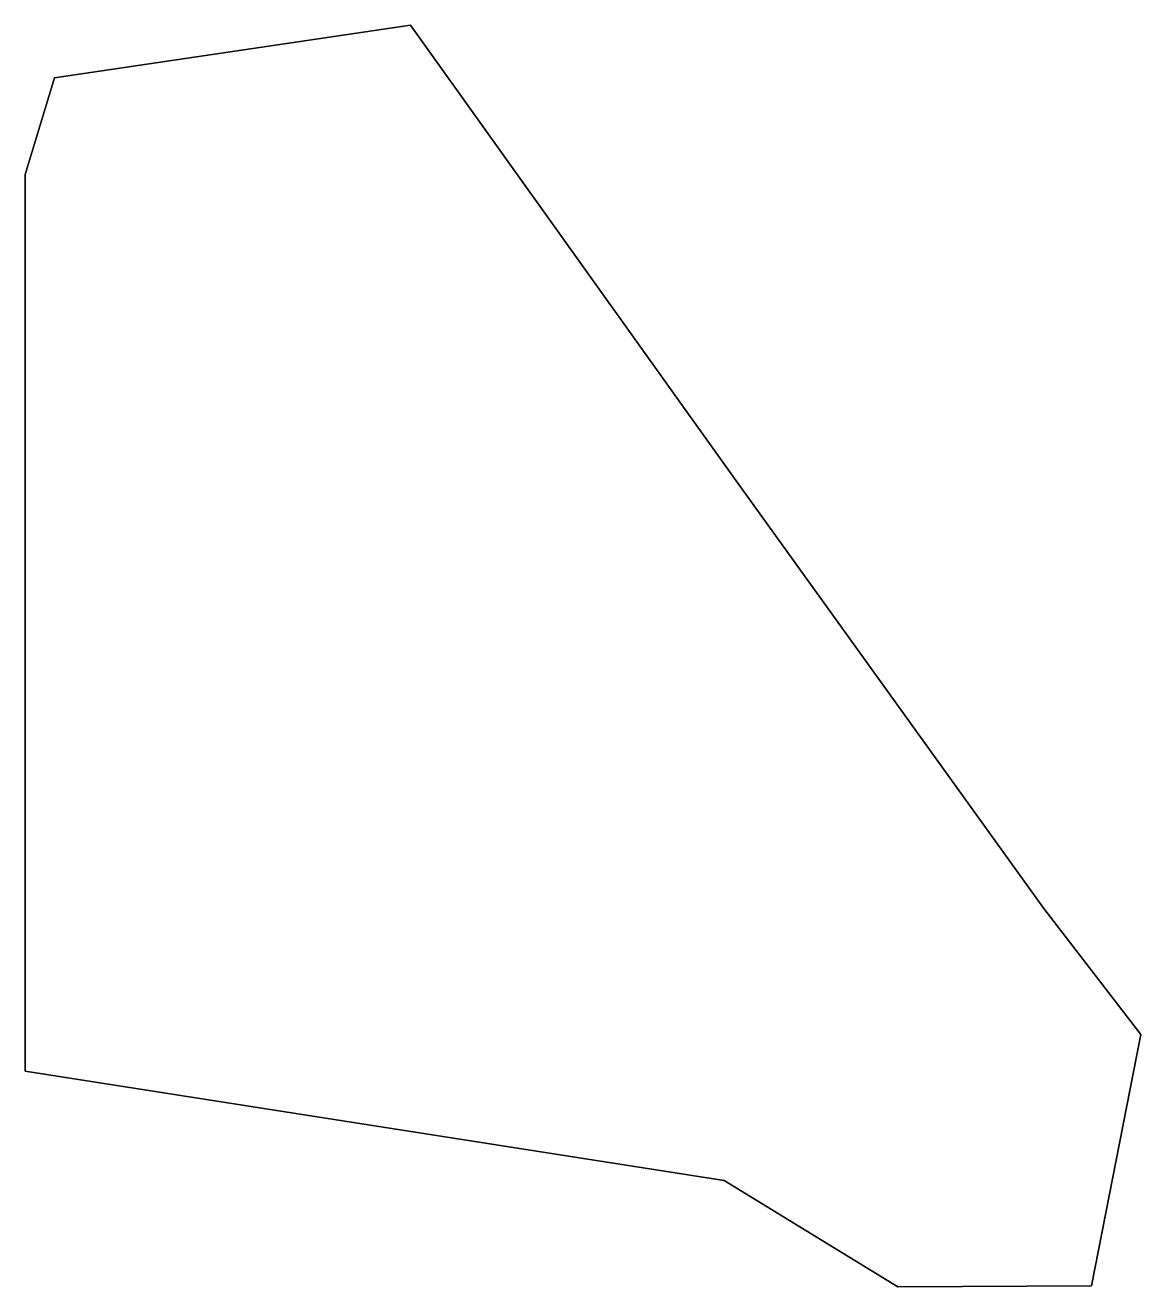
# Model space of a CAD drawing. Extents: x -85 to -83.62, y 47.03 to 48.59.
import ezdxf

# ---------------------------------------------------------------- set-up
doc = ezdxf.new("R2010")
doc.units = 0
doc.header["$MEASUREMENT"] = 0
doc.layers.add('GEO_', color=7, linetype='Continuous')

msp = doc.modelspace()

# ---------------------------------------------------------------- linework, layer by layer
at = {"layer": 'GEO_', "color": 7, "true_color": 0xffffff}
for p, q in [((-84.9636, 48.5243), (-84.5225, 48.5895)), ((-84.9636, 48.5243), (-84.5225, 48.5895)), ((-84.9636, 48.5243), (-84.5225, 48.5895)), ((-84.5225, 48.5895), (-84.9636, 48.5243)), ((-84.9636, 48.5243), (-84.5225, 48.5895)), ((-84.9636, 48.5243), (-84.5225, 48.5895)), ((-84.9636, 48.5243), (-84.5225, 48.5895)), ((-84.5225, 48.5895), (-84.9636, 48.5243)), ((-84.5225, 48.5895), (-84.1213, 48.0281)), ((-84.5225, 48.5895), (-84.1213, 48.0281)), ((-84.5225, 48.5895), (-84.5225, 48.5895)), ((-84.5225, 48.5895), (-84.1213, 48.0281)), ((-84.1213, 48.0281), (-84.5225, 48.5895)), ((-84.5225, 48.5895), (-84.1213, 48.0281)), ((-84.5225, 48.5895), (-84.1213, 48.0281)), ((-84.5225, 48.5895), (-84.5225, 48.5895)), ((-84.5225, 48.5895), (-84.1213, 48.0281)), ((-84.1213, 48.0281), (-84.5225, 48.5895)), ((-84.1213, 48.0281), (-84.5225, 48.5895)), ((-84.1213, 48.0281), (-84.5225, 48.5895)), ((-84.1213, 48.0281), (-84.5225, 48.5895)), ((-84.5225, 48.5895), (-84.5225, 48.5895)), ((-84.5225, 48.5895), (-84.1213, 48.0281)), ((-84.1213, 48.0281), (-84.5225, 48.5895)), ((-84.1213, 48.0281), (-84.5225, 48.5895)), ((-84.1213, 48.0281), (-84.5225, 48.5895)), ((-84.5225, 48.5895), (-84.5225, 48.5895)), ((-84.5225, 48.5895), (-84.1213, 48.0281)), ((-85, 48.4047), (-84.9636, 48.5243)), ((-85, 48.4047), (-84.9636, 48.5243)), ((-85, 48.4047), (-84.9636, 48.5243)), ((-84.9636, 48.5243), (-85, 48.4047)), ((-85, 48.4047), (-84.9636, 48.5243)), ((-85, 48.4047), (-84.9636, 48.5243)), ((-85, 48.4047), (-84.9636, 48.5243)), ((-84.9636, 48.5243), (-85, 48.4047)), ((-84.9636, 48.5243), (-84.9636, 48.5243)), ((-84.9636, 48.5243), (-84.9636, 48.5243)), ((-85, 47.9617), (-85, 48.4047)), ((-85, 47.9617), (-85, 48.4047)), ((-85, 47.9617), (-85, 48.4047)), ((-85, 48.4047), (-85, 48.4047)), ((-85, 48.4047), (-85, 47.9617)), ((-85, 47.9617), (-85, 48.4047)), ((-85, 47.9617), (-85, 48.4047)), ((-85, 47.9617), (-85, 48.4047)), ((-85, 48.4047), (-85, 48.4047)), ((-85, 48.4047), (-85, 47.9617)), ((-84.1213, 48.0281), (-83.738, 47.4952)), ((-84.1213, 48.0281), (-83.738, 47.4952)), ((-84.1213, 48.0281), (-84.1213, 48.0281)), ((-84.1213, 48.0281), (-83.738, 47.4952)), ((-83.738, 47.4952), (-84.1213, 48.0281)), ((-84.1213, 48.0281), (-83.738, 47.4952)), ((-84.1213, 48.0281), (-83.738, 47.4952)), ((-84.1213, 48.0281), (-84.1213, 48.0281)), ((-84.1213, 48.0281), (-83.738, 47.4952)), ((-83.738, 47.4952), (-84.1213, 48.0281)), ((-83.738, 47.4952), (-84.1213, 48.0281)), ((-83.738, 47.4952), (-84.1213, 48.0281)), ((-83.738, 47.4952), (-84.1213, 48.0281)), ((-84.1213, 48.0281), (-84.1213, 48.0281)), ((-84.1213, 48.0281), (-83.738, 47.4952)), ((-83.738, 47.4952), (-84.1213, 48.0281)), ((-83.738, 47.4952), (-84.1213, 48.0281)), ((-83.738, 47.4952), (-84.1213, 48.0281)), ((-84.1213, 48.0281), (-84.1213, 48.0281)), ((-84.1213, 48.0281), (-83.738, 47.4952)), ((-85, 47.7676), (-85, 47.9617)), ((-85, 47.9617), (-85, 47.9617)), ((-85, 47.9617), (-85, 47.7676)), ((-85, 47.7676), (-85, 47.9617)), ((-85, 47.9617), (-85, 47.9617)), ((-85, 47.9617), (-85, 47.7676)), ((-85, 47.6727), (-85, 47.7676)), ((-85, 47.6727), (-85, 47.7676)), ((-85, 47.6727), (-85, 47.7676)), ((-85, 47.7676), (-85, 47.7676)), ((-85, 47.7676), (-85, 47.6727)), ((-85, 47.6727), (-85, 47.7676)), ((-85, 47.6727), (-85, 47.7676)), ((-85, 47.6727), (-85, 47.7676)), ((-85, 47.7676), (-85, 47.7676)), ((-85, 47.7676), (-85, 47.6727)), ((-85, 47.368), (-85, 47.6727)), ((-85, 47.368), (-85, 47.6727)), ((-85, 47.368), (-85, 47.6727)), ((-85, 47.6727), (-85, 47.6727)), ((-85, 47.6727), (-85, 47.368)), ((-85, 47.368), (-85, 47.6727)), ((-85, 47.368), (-85, 47.6727)), ((-85, 47.368), (-85, 47.6727)), ((-85, 47.6727), (-85, 47.6727)), ((-85, 47.6727), (-85, 47.368)), ((-83.738, 47.4952), (-83.738, 47.4952)), ((-83.738, 47.4952), (-83.6178, 47.3391)), ((-83.738, 47.4952), (-83.6178, 47.3391)), ((-83.738, 47.4952), (-83.738, 47.4952)), ((-83.738, 47.4952), (-83.6178, 47.3391)), ((-83.6178, 47.3391), (-83.738, 47.4952)), ((-83.738, 47.4952), (-83.738, 47.4952)), ((-83.6178, 47.3391), (-83.738, 47.4952)), ((-83.6178, 47.3391), (-83.738, 47.4952)), ((-83.6178, 47.3391), (-83.738, 47.4952)), ((-83.738, 47.4952), (-83.738, 47.4952)), ((-83.738, 47.4952), (-83.6178, 47.3391)), ((-85, 47.2936), (-85, 47.368)), ((-85, 47.2936), (-85, 47.368)), ((-85, 47.2936), (-85, 47.368)), ((-85, 47.368), (-85, 47.368)), ((-85, 47.368), (-85, 47.2936)), ((-85, 47.2936), (-85, 47.368)), ((-85, 47.2936), (-85, 47.368)), ((-85, 47.2936), (-85, 47.368)), ((-85, 47.368), (-85, 47.368)), ((-85, 47.368), (-85, 47.2936)), ((-83.6178, 47.3391), (-83.6787, 47.0276)), ((-83.6178, 47.3391), (-83.6787, 47.0276)), ((-83.6178, 47.3391), (-83.6787, 47.0276)), ((-83.6787, 47.0276), (-83.6178, 47.3391)), ((-83.6787, 47.0276), (-83.6178, 47.3391)), ((-83.6787, 47.0276), (-83.6178, 47.3391)), ((-83.6787, 47.0276), (-83.6178, 47.3391)), ((-83.6178, 47.3391), (-83.6787, 47.0276)), ((-83.6178, 47.3391), (-83.6178, 47.3391)), ((-83.6178, 47.3391), (-83.6178, 47.3391)), ((-84.1341, 47.1581), (-85, 47.2936)), ((-84.1341, 47.1581), (-85, 47.2936)), ((-84.1341, 47.1581), (-85, 47.2936)), ((-85, 47.2936), (-85, 47.2936)), ((-85, 47.2936), (-84.1341, 47.1581)), ((-84.1341, 47.1581), (-85, 47.2936)), ((-84.1341, 47.1581), (-85, 47.2936)), ((-84.1341, 47.1581), (-85, 47.2936)), ((-85, 47.2936), (-85, 47.2936)), ((-85, 47.2936), (-84.1341, 47.1581)), ((-85, 47.2936), (-84.1341, 47.1581)), ((-85, 47.2936), (-84.1341, 47.1581)), ((-85, 47.2936), (-85, 47.2936)), ((-85, 47.2936), (-84.1341, 47.1581)), ((-84.1341, 47.1581), (-85, 47.2936)), ((-85, 47.2936), (-84.1341, 47.1581)), ((-85, 47.2936), (-84.1341, 47.1581)), ((-85, 47.2936), (-85, 47.2936)), ((-85, 47.2936), (-84.1341, 47.1581)), ((-84.1341, 47.1581), (-85, 47.2936)), ((-84.1341, 47.1581), (-84.1341, 47.1581)), ((-83.9189, 47.0264), (-84.1341, 47.1581)), ((-83.9189, 47.0264), (-84.1341, 47.1581)), ((-83.9189, 47.0264), (-84.1341, 47.1581)), ((-84.1341, 47.1581), (-84.1341, 47.1581)), ((-84.1341, 47.1581), (-83.9189, 47.0264)), ((-84.1341, 47.1581), (-84.1341, 47.1581)), ((-84.1341, 47.1581), (-83.9189, 47.0264)), ((-84.1341, 47.1581), (-83.9189, 47.0264)), ((-84.1341, 47.1581), (-84.1341, 47.1581)), ((-84.1341, 47.1581), (-83.9189, 47.0264)), ((-83.9189, 47.0264), (-84.1341, 47.1581)), ((-83.6787, 47.0276), (-83.9189, 47.0264)), ((-83.6787, 47.0276), (-83.9189, 47.0264)), ((-83.6787, 47.0276), (-83.9189, 47.0264)), ((-83.9189, 47.0264), (-83.6787, 47.0276)), ((-83.9189, 47.0264), (-83.6787, 47.0276)), ((-83.9189, 47.0264), (-83.6787, 47.0276)), ((-83.9189, 47.0264), (-83.6787, 47.0276)), ((-83.6787, 47.0276), (-83.9189, 47.0264)), ((-83.9189, 47.0264), (-83.9189, 47.0264)), ((-83.9189, 47.0264), (-83.9189, 47.0264)), ((-83.6787, 47.0276), (-83.6787, 47.0276)), ((-83.6787, 47.0276), (-83.6787, 47.0276)), ((-83.6787, 47.0276), (-83.6787, 47.0276))]:
    msp.add_line(p, q, dxfattribs=at)

doc.saveas('drawing.dxf')
